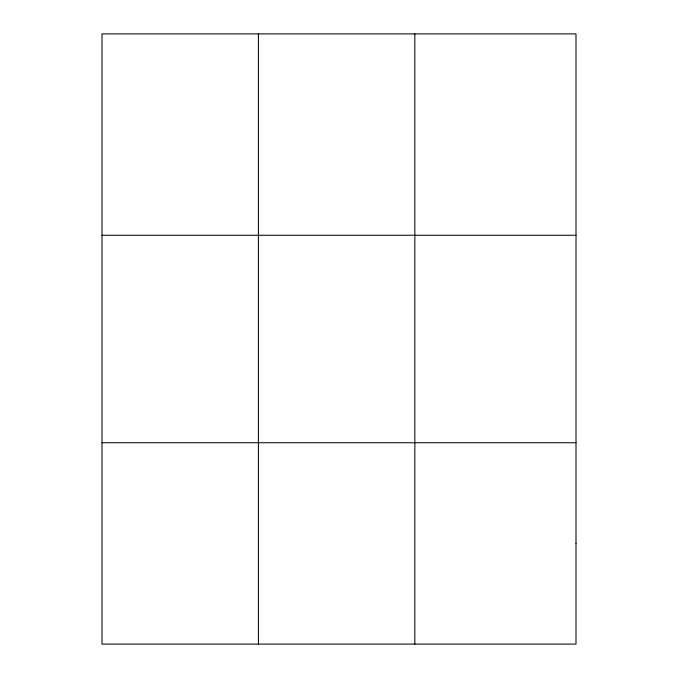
<?xml version="1.0" encoding="UTF-8"?>
<svg xmlns="http://www.w3.org/2000/svg" width="678" height="678" viewBox="0 0 678 678"><rect width="100%" height="100%" fill="white"/><g stroke="black" fill="none" stroke-linecap="round" stroke-linejoin="round"><path stroke-width="1.02" d="M258.42 644.1L258.42 33.9M414.843 644.1L414.843 33.9M101.997 235.266L576.003 235.266M101.997 442.734L576.003 442.734M576.003 543.417L576.003 644.1L101.997 644.1L101.997 33.9L576.003 33.9L576.003 543.417"/></g></svg>
